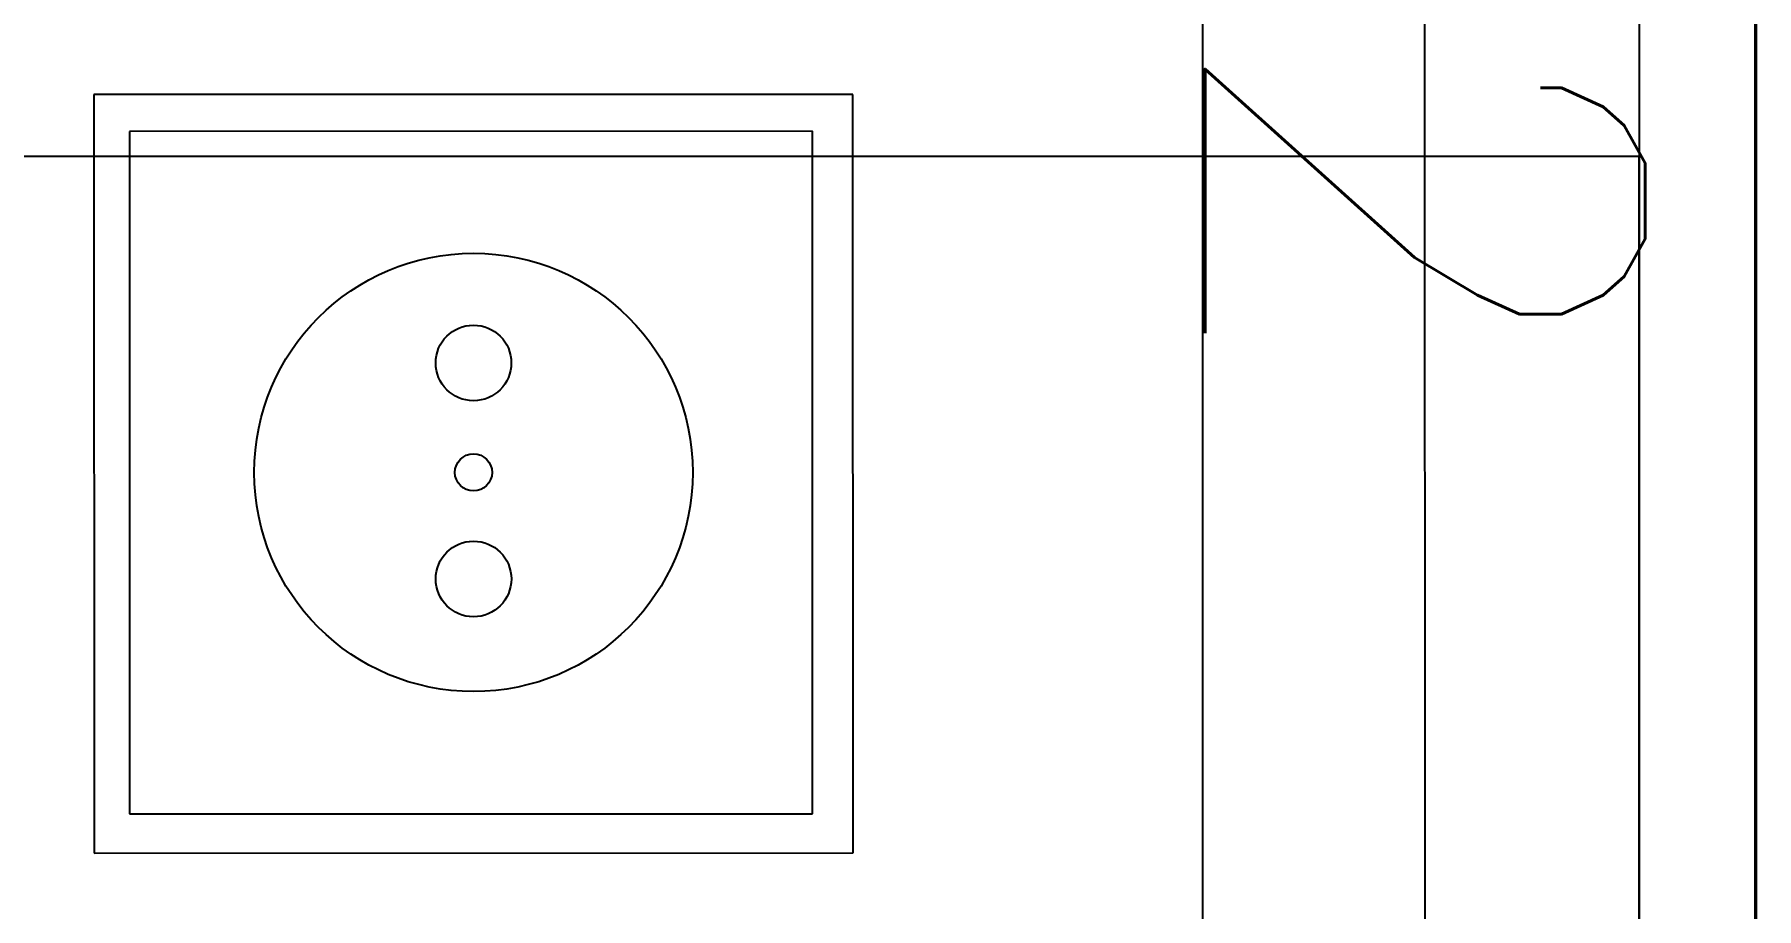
# Model space of a CAD drawing. Header units: inches. Extents: x 567429 to 582707, y 126347 to 133675.
# Drawn here: x 578255.84 to 578300.54, y 131466.34 to 131489.04 of the extents above; entities that cross this region are included whole.
import ezdxf

# ---------------------------------------------------------------- set-up
doc = ezdxf.new("R2010")
doc.units = ezdxf.units.IN
doc.header["$MEASUREMENT"] = 0
for name, color, linetype in [('BORD', 3, 'Continuous'), ('mobl', 11, 'Continuous'), ('wall kanaf', 4, 'Continuous')]:
    doc.layers.add(name, color=color, linetype=linetype)
doc.styles.add('ROMANS', font='romans.shx')

# ---------------------------------------------------------------- blocks, each defined once
blk = doc.blocks.new('BOARD2')
at = {"layer": 'BORD', "color": 4}
blk.add_line((-163.075, 0), (163.075, 0), dxfattribs=at)
at = {"layer": 'BORD'}
for p, q in [((50.104, -3.204), (127.253, -3.204)), ((127.253, -15.159), (50.104, -15.159)), ((80.914, -24.743), (80.914, -45.534)), ((101.705, -24.743), (80.914, -24.743)), ((101.705, -45.534), (101.705, -24.743)), ((81.921, -25.849), (81.921, -44.561)), ((100.632, -25.849), (81.921, -25.849)), ((100.632, -44.561), (100.632, -25.849)), ((81.921, -44.561), (100.632, -44.561)), ((80.914, -45.534), (101.705, -45.534))]:
    blk.add_line(p, q, dxfattribs=at)
at = {"layer": 'BORD', "color": 3}
blk.add_line((53.929, -9.08), (122.172, -9.08), dxfattribs=at)
at = {"layer": 'BORD', "color": 30}
for radius in [6.007, 0.509]:
    blk.add_circle((91.272, -35.138), radius, dxfattribs=at)
at = {"layer": 'BORD', "color": 2}
for centre in [(88.271, -35.138), (94.193, -35.138)]:
    blk.add_circle(centre, 1.036, dxfattribs=at)
at = {"layer": 'BORD', "color": 2, "style": 'ROMANS'}
blk.add_text('2', height=12.058, dxfattribs=at).set_placement((78.669, -15.096))

msp = doc.modelspace()

# ---------------------------------------------------------------- linework, layer by layer
at = {"layer": 'mobl', "color": 15}
for p, q in [((578297.486, 131485.875), (578097.486, 131485.875)), ((578297.486, 131395.875), (578297.486, 131485.875))]:
    msp.add_line(p, q, dxfattribs=at)
at = {"layer": 'wall kanaf', "color": 15, "lineweight": 20, "ltscale": 0.1}
msp.add_line((578300.486, 131859.789), (578300.486, 131345.289), dxfattribs=at)

# ---------------------------------------------------------------- block references
at = {"layer": 'BORD', "ltscale": 5, "xscale": 0.947301618010808, "yscale": 0.947301618010808, "zscale": 0.947301618010808, "rotation": 270.0091431634974}
msp.add_blockref('BOARD2', (578300.511, 131564.135), dxfattribs=at)

doc.saveas('drawing.dxf')
